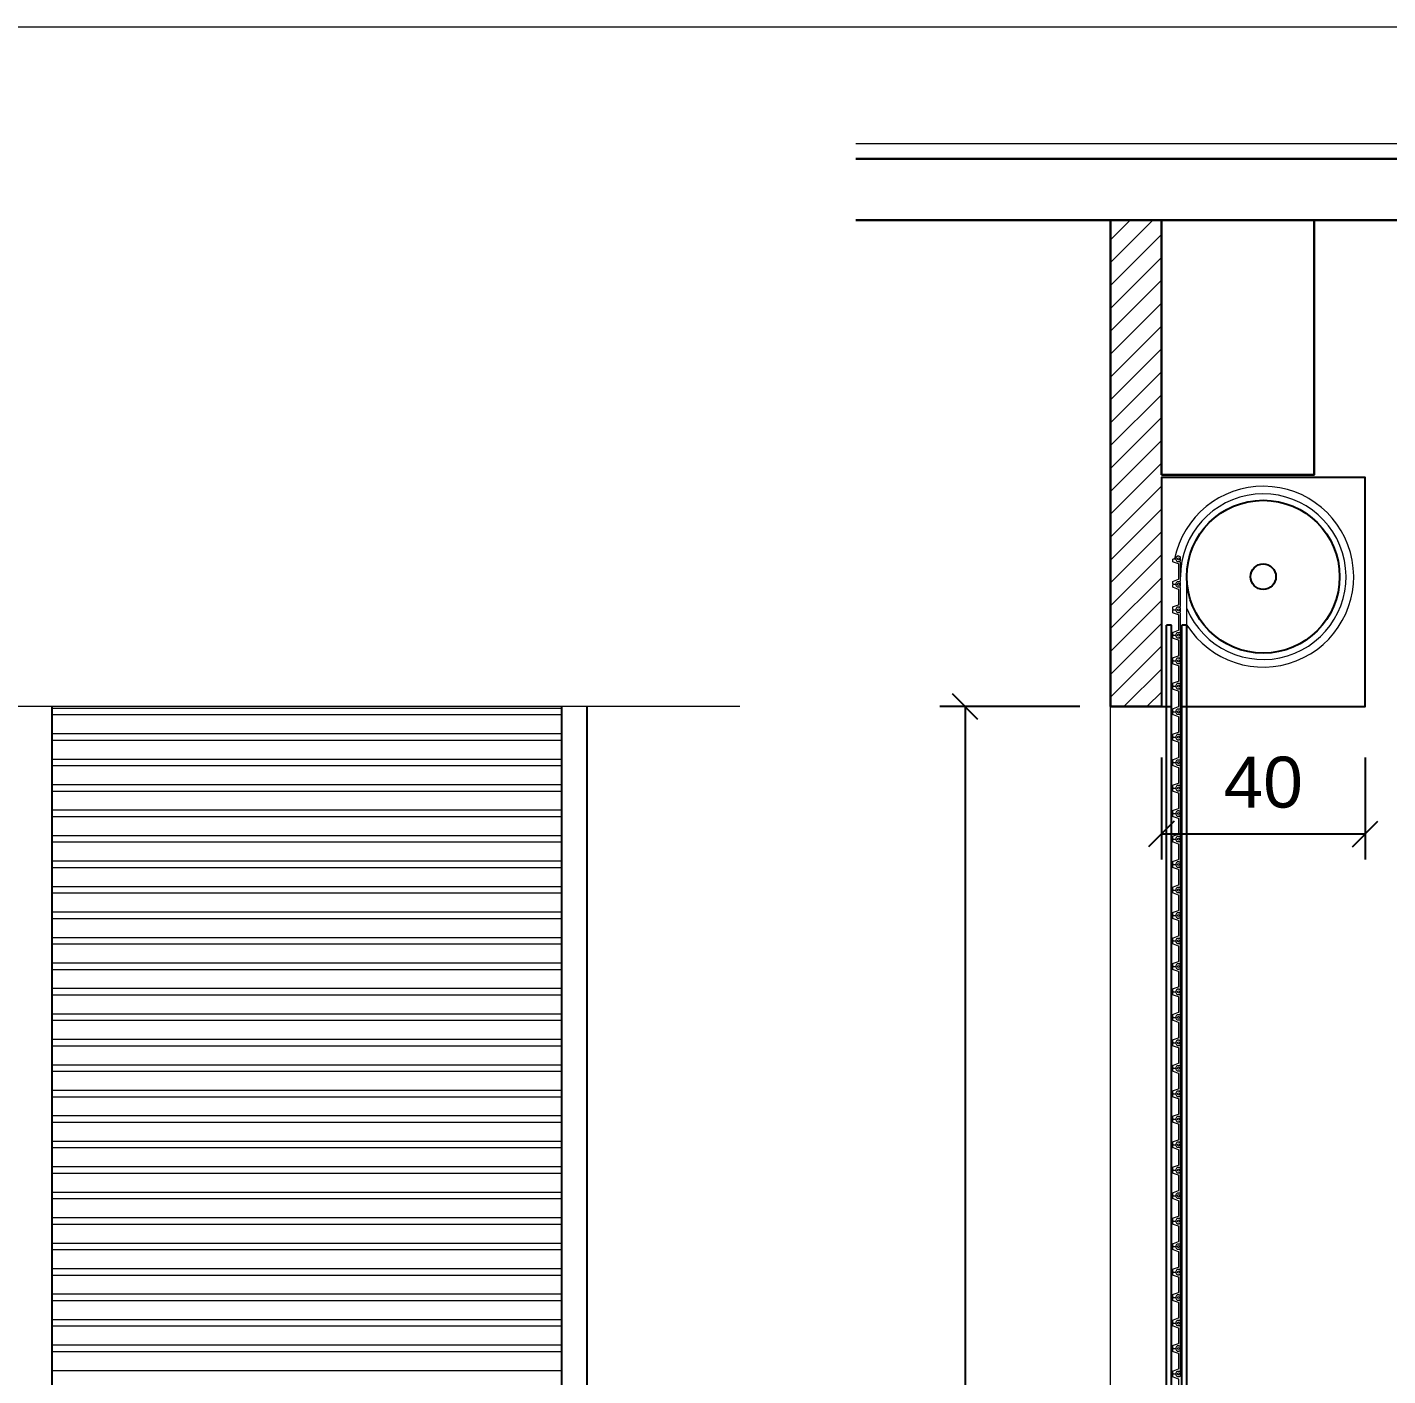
# Model space of a CAD drawing. Header units: millimetres. Extents: x -108 to 351, y -17 to 192.
# Drawn here: x 317.97 to 323.32, y 43.19 to 48.49 of the extents above; entities that cross this region are included whole.
import ezdxf

# ---------------------------------------------------------------- set-up
doc = ezdxf.new("R2010")
doc.units = ezdxf.units.MM
doc.layers.get('defpoints').update_dxf_attribs({"color": 1})
for name, color, linetype, lineweight in [('ars', 11, 'Continuous', 0), ('BLK', 1, 'Continuous', 30), ('KOL', 1, 'Continuous', 30), ('lan', 7, 'Continuous', 15), ('tem', 5, 'Continuous', 20), ('u', 6, 'Continuous', 20)]:
    doc.layers.add(name, color=color, linetype=linetype, lineweight=lineweight)
doc.layers.add('Kusen', color=30, linetype='Continuous')
doc.styles.get("Standard").update_dxf_attribs({"font": 'arial.ttf'})
doc.dimstyles.new('SK-50', dxfattribs={"dimscale": 0, "dimtxt": 0.2, "dimasz": 0.1, "dimexe": 0.1, "dimexo": 0, "dimgap": 0.1, "dimtad": 1, "dimdec": 0, "dimlfac": 50, "dimzin": 0, "dimdsep": 46, "dimtxsty": 'Standard', "dimblk": 'OBLIQUE', "dimcen": 0.09, "dimclrd": 256, "dimclre": 256, "dimclrt": 256, "dimadec": 0, "dimazin": 0, "dimtfac": 1, "dimtdec": 0, "dimtofl": 0, "dimtmove": 0, "dimatfit": 3, "dimldrblk": 'OBLIQUE', "dimfxl": 0, "dimtolj": 1, "dimtzin": 0, "dimarcsym": 0})

# ---------------------------------------------------------------- blocks, each defined once
blk = doc.blocks.new('_Oblique')
at = {"color": 0, "linetype": 'ByBlock', "lineweight": -2}
blk.add_line((-0.5, -0.5), (0.5, 0.5), dxfattribs=at)
blk = doc.blocks.new('*D354')
at = {"layer": 'defpoints', "color": 0, "transparency": 16777216}
for p in [(322.1064, 45.8179), (321.6564, 40.0179), (322.1264, 40.0179)]:
    blk.add_point(p, dxfattribs=at)
at = {"layer": 'u', "lineweight": -2, "transparency": 16777216}
for p, q in [((322.1064, 45.8179), (321.5564, 45.8179)), ((321.6564, 45.8179), (321.6564, 40.0179)), ((322.1264, 40.0179), (321.5564, 40.0179))]:
    blk.add_line(p, q, dxfattribs=at)
at = {"layer": 'u', "lineweight": -2, "transparency": 16777216, "xscale": 0.1, "yscale": 0.1, "zscale": 0.1}
for p, rotation in [((321.6564, 45.8179), 90), ((321.6564, 40.0179), 270)]:
    blk.add_blockref('_Oblique', p, dxfattribs=dict(at, rotation=rotation))
at = {"layer": 'u', "transparency": 16777216, "insert": (321.4543, 42.9179), "char_height": 0.2, "attachment_point": 5, "rotation": 90}
blk.add_mtext('\\A1;290', dxfattribs=at)
blk = doc.blocks.new('*D356')
at = {"layer": 'defpoints', "color": 0, "transparency": 16777216}
for p in [(322.4264, 45.6179), (323.2264, 45.6179), (323.2264, 45.3179)]:
    blk.add_point(p, dxfattribs=at)
at = {"layer": 'u', "lineweight": -2, "transparency": 16777216}
for p, q in [((322.4264, 45.6179), (322.4264, 45.2179)), ((323.2264, 45.6179), (323.2264, 45.2179)), ((322.4264, 45.3179), (323.2264, 45.3179))]:
    blk.add_line(p, q, dxfattribs=at)
at = {"layer": 'u', "lineweight": -2, "transparency": 16777216, "xscale": 0.1, "yscale": 0.1, "zscale": 0.1, "rotation": 180}
blk.add_blockref('_Oblique', (322.4264, 45.3179), dxfattribs=at)
at = {"layer": 'u', "lineweight": -2, "transparency": 16777216, "xscale": 0.1, "yscale": 0.1, "zscale": 0.1}
blk.add_blockref('_Oblique', (323.2264, 45.3179), dxfattribs=at)
at = {"layer": 'u', "transparency": 16777216, "insert": (322.8264, 45.52), "char_height": 0.2, "attachment_point": 5}
blk.add_mtext('\\A1;40', dxfattribs=at)

msp = doc.modelspace()

# ---------------------------------------------------------------- hatches: boundary and pattern name
at = {"layer": 'ars'}
h = msp.add_hatch(dxfattribs=at)
h.set_pattern_fill('ANSI31', color=256, scale=0.02, style=0)
h.set_pattern_definition([(45, (26.9237, 56.15), (-0.04490128, 0.04490128), [])])
h.paths.add_polyline_path([(322.42642, 47.72791), (322.42642, 45.81791), (322.22642, 45.81791), (322.22642, 47.72791)])

# ---------------------------------------------------------------- linework, layer by layer
for p, q in [((322.52642, 46.13811), (322.52642, 46.32791)), ((320.07201, 45.81074), (318.07201, 45.81074)), ((320.07201, 45.78508), (318.07201, 45.78508)), ((320.07201, 45.71074), (318.07201, 45.71074)), ((320.07201, 45.68508), (318.07201, 45.68508)), ((320.07201, 45.61074), (318.07201, 45.61074)), ((320.07201, 45.58508), (318.07201, 45.58508)), ((320.07201, 45.51074), (318.07201, 45.51074)), ((320.07201, 45.48508), (318.07201, 45.48508)), ((320.07201, 45.41074), (318.07201, 45.41074)), ((320.07201, 45.38508), (318.07201, 45.38508)), ((320.07201, 45.31074), (318.07201, 45.31074)), ((320.07201, 45.28508), (318.07201, 45.28508)), ((320.07201, 45.21074), (318.07201, 45.21074)), ((320.07201, 45.18508), (318.07201, 45.18508)), ((320.07201, 45.11074), (318.07201, 45.11074)), ((320.07201, 45.08508), (318.07201, 45.08508)), ((320.07201, 45.01074), (318.07201, 45.01074)), ((320.07201, 44.98508), (318.07201, 44.98508)), ((320.07201, 44.91074), (318.07201, 44.91074)), ((320.07201, 44.88508), (318.07201, 44.88508)), ((320.07201, 44.81074), (318.07201, 44.81074)), ((320.07201, 44.78508), (318.07201, 44.78508)), ((320.07201, 44.71074), (318.07201, 44.71074)), ((320.07201, 44.68508), (318.07201, 44.68508)), ((320.07201, 44.61074), (318.07201, 44.61074)), ((320.07201, 44.58508), (318.07201, 44.58508)), ((320.07201, 44.51074), (318.07201, 44.51074)), ((320.07201, 44.48508), (318.07201, 44.48508)), ((320.07201, 44.41074), (318.07201, 44.41074)), ((320.07201, 44.38508), (318.07201, 44.38508)), ((320.07201, 44.31074), (318.07201, 44.31074)), ((320.07201, 44.28508), (318.07201, 44.28508)), ((320.07201, 44.21074), (318.07201, 44.21074)), ((320.07201, 44.18508), (318.07201, 44.18508)), ((320.07201, 44.11074), (318.07201, 44.11074)), ((320.07201, 44.08508), (318.07201, 44.08508)), ((320.07201, 44.01074), (318.07201, 44.01074)), ((320.07201, 43.98508), (318.07201, 43.98508)), ((320.07201, 43.91074), (318.07201, 43.91074)), ((320.07201, 43.88508), (318.07201, 43.88508)), ((320.07201, 43.81074), (318.07201, 43.81074)), ((320.07201, 43.78508), (318.07201, 43.78508)), ((320.07201, 43.71074), (318.07201, 43.71074)), ((320.07201, 43.68508), (318.07201, 43.68508)), ((320.07201, 43.61074), (318.07201, 43.61074)), ((320.07201, 43.58508), (318.07201, 43.58508)), ((320.07201, 43.51074), (318.07201, 43.51074)), ((320.07201, 43.48508), (318.07201, 43.48508)), ((320.07201, 43.41074), (318.07201, 43.41074)), ((320.07201, 43.38508), (318.07201, 43.38508)), ((320.07201, 43.31074), (318.07201, 43.31074)), ((320.07201, 43.28508), (318.07201, 43.28508)), ((320.07201, 43.21074), (318.07201, 43.21074))]:
    msp.add_line(p, q, dxfattribs=at)
for points in [[(322.47442, 46.29791, -0.4142136), (322.47142, 46.30091), (322.47142, 46.30791, -0.3185198), (322.47343, 46.31074), (322.49341, 46.31776, 0.3185198), (322.49542, 46.32059), (322.49542, 46.37524, 0.3185198), (322.49341, 46.37807), (322.47343, 46.38508, -0.3185198), (322.47142, 46.38791), (322.47142, 46.39491, -0.4142136), (322.47442, 46.39791), (322.48342, 46.39791)], [(322.49542, 46.30811, 0.4142136), (322.50142, 46.31411), (322.50142, 46.38172, 0.4142136), (322.49542, 46.38772)], [(322.47442, 46.19791, -0.4142136), (322.47142, 46.20091), (322.47142, 46.20791, -0.3185198), (322.47343, 46.21074), (322.49341, 46.21776, 0.3185198), (322.49542, 46.22059), (322.49542, 46.27524, 0.3185198), (322.49341, 46.27807), (322.47343, 46.28508, -0.3185198), (322.47142, 46.28791), (322.47142, 46.29491, -0.4142136), (322.47442, 46.29791), (322.48342, 46.29791)], [(322.49542, 46.20811, 0.4142136), (322.50142, 46.21411), (322.50142, 46.28172, 0.4142136), (322.49542, 46.28772)], [(322.47442, 46.09791, -0.4142136), (322.47142, 46.10091), (322.47142, 46.10791, -0.3185198), (322.47343, 46.11074), (322.49341, 46.11776, 0.3185198), (322.49542, 46.12059), (322.49542, 46.17524, 0.3185198), (322.49341, 46.17807), (322.47343, 46.18508, -0.3185198), (322.47142, 46.18791), (322.47142, 46.19491, -0.4142136), (322.47442, 46.19791), (322.48342, 46.19791)], [(322.49542, 46.10811, 0.4142136), (322.50142, 46.11411), (322.50142, 46.18172, 0.4142136), (322.49542, 46.18772)], [(322.47442, 45.99791, -0.4142136), (322.47142, 46.00091), (322.47142, 46.00791, -0.3185198), (322.47343, 46.01074), (322.49341, 46.01776, 0.3185198), (322.49542, 46.02059), (322.49542, 46.07524, 0.3185198), (322.49341, 46.07807), (322.47343, 46.08508, -0.3185198), (322.47142, 46.08791), (322.47142, 46.09491, -0.4142136), (322.47442, 46.09791), (322.48342, 46.09791)], [(322.49542, 46.00811, 0.4142136), (322.50142, 46.01411), (322.50142, 46.08172, 0.4142136), (322.49542, 46.08772)], [(322.47442, 45.89791, -0.4142136), (322.47142, 45.90091), (322.47142, 45.90791, -0.3185198), (322.47343, 45.91074), (322.49341, 45.91776, 0.3185198), (322.49542, 45.92059), (322.49542, 45.97524, 0.3185198), (322.49341, 45.97807), (322.47343, 45.98508, -0.3185198), (322.47142, 45.98791), (322.47142, 45.99491, -0.4142136), (322.47442, 45.99791), (322.48342, 45.99791)], [(322.49542, 45.90811, 0.4142136), (322.50142, 45.91411), (322.50142, 45.98172, 0.4142136), (322.49542, 45.98772)], [(322.47442, 45.79791, -0.4142136), (322.47142, 45.80091), (322.47142, 45.80791, -0.3185198), (322.47343, 45.81074), (322.49341, 45.81776, 0.3185198), (322.49542, 45.82059), (322.49542, 45.87524, 0.3185198), (322.49341, 45.87807), (322.47343, 45.88508, -0.3185198), (322.47142, 45.88791), (322.47142, 45.89491, -0.4142136), (322.47442, 45.89791), (322.48342, 45.89791)], [(322.49542, 45.80811, 0.4142136), (322.50142, 45.81411), (322.50142, 45.88172, 0.4142136), (322.49542, 45.88772)], [(322.47442, 45.69791, -0.4142136), (322.47142, 45.70091), (322.47142, 45.70791, -0.3185198), (322.47343, 45.71074), (322.49341, 45.71776, 0.3185198), (322.49542, 45.72059), (322.49542, 45.77524, 0.3185198), (322.49341, 45.77807), (322.47343, 45.78508, -0.3185198), (322.47142, 45.78791), (322.47142, 45.79491, -0.4142136), (322.47442, 45.79791), (322.48342, 45.79791)], [(322.49542, 45.70811, 0.4142136), (322.50142, 45.71411), (322.50142, 45.78172, 0.4142136), (322.49542, 45.78772)], [(322.47442, 45.59791, -0.4142136), (322.47142, 45.60091), (322.47142, 45.60791, -0.3185198), (322.47343, 45.61074), (322.49341, 45.61776, 0.3185198), (322.49542, 45.62059), (322.49542, 45.67524, 0.3185198), (322.49341, 45.67807), (322.47343, 45.68508, -0.3185198), (322.47142, 45.68791), (322.47142, 45.69491, -0.4142136), (322.47442, 45.69791), (322.48342, 45.69791)], [(322.49542, 45.60811, 0.4142136), (322.50142, 45.61411), (322.50142, 45.68172, 0.4142136), (322.49542, 45.68772)], [(322.47442, 45.49791, -0.4142136), (322.47142, 45.50091), (322.47142, 45.50791, -0.3185198), (322.47343, 45.51074), (322.49341, 45.51776, 0.3185198), (322.49542, 45.52059), (322.49542, 45.57524, 0.3185198), (322.49341, 45.57807), (322.47343, 45.58508, -0.3185198), (322.47142, 45.58791), (322.47142, 45.59491, -0.4142136), (322.47442, 45.59791), (322.48342, 45.59791)], [(322.49542, 45.50811, 0.4142136), (322.50142, 45.51411), (322.50142, 45.58172, 0.4142136), (322.49542, 45.58772)], [(322.47442, 45.39791, -0.4142136), (322.47142, 45.40091), (322.47142, 45.40791, -0.3185198), (322.47343, 45.41074), (322.49341, 45.41776, 0.3185198), (322.49542, 45.42059), (322.49542, 45.47524, 0.3185198), (322.49341, 45.47807), (322.47343, 45.48508, -0.3185198), (322.47142, 45.48791), (322.47142, 45.49491, -0.4142136), (322.47442, 45.49791), (322.48342, 45.49791)], [(322.49542, 45.40811, 0.4142136), (322.50142, 45.41411), (322.50142, 45.48172, 0.4142136), (322.49542, 45.48772)], [(322.47442, 45.29791, -0.4142136), (322.47142, 45.30091), (322.47142, 45.30791, -0.3185198), (322.47343, 45.31074), (322.49341, 45.31776, 0.3185198), (322.49542, 45.32059), (322.49542, 45.37524, 0.3185198), (322.49341, 45.37807), (322.47343, 45.38508, -0.3185198), (322.47142, 45.38791), (322.47142, 45.39491, -0.4142136), (322.47442, 45.39791), (322.48342, 45.39791)], [(322.49542, 45.30811, 0.4142136), (322.50142, 45.31411), (322.50142, 45.38172, 0.4142136), (322.49542, 45.38772)], [(322.47442, 45.19791, -0.4142136), (322.47142, 45.20091), (322.47142, 45.20791, -0.3185198), (322.47343, 45.21074), (322.49341, 45.21776, 0.3185198), (322.49542, 45.22059), (322.49542, 45.27524, 0.3185198), (322.49341, 45.27807), (322.47343, 45.28508, -0.3185198), (322.47142, 45.28791), (322.47142, 45.29491, -0.4142136), (322.47442, 45.29791), (322.48342, 45.29791)], [(322.49542, 45.20811, 0.4142136), (322.50142, 45.21411), (322.50142, 45.28172, 0.4142136), (322.49542, 45.28772)], [(322.47442, 45.09791, -0.4142136), (322.47142, 45.10091), (322.47142, 45.10791, -0.3185198), (322.47343, 45.11074), (322.49341, 45.11776, 0.3185198), (322.49542, 45.12059), (322.49542, 45.17524, 0.3185198), (322.49341, 45.17807), (322.47343, 45.18508, -0.3185198), (322.47142, 45.18791), (322.47142, 45.19491, -0.4142136), (322.47442, 45.19791), (322.48342, 45.19791)], [(322.49542, 45.10811, 0.4142136), (322.50142, 45.11411), (322.50142, 45.18172, 0.4142136), (322.49542, 45.18772)], [(322.47442, 44.99791, -0.4142136), (322.47142, 45.00091), (322.47142, 45.00791, -0.3185198), (322.47343, 45.01074), (322.49341, 45.01776, 0.3185198), (322.49542, 45.02059), (322.49542, 45.07524, 0.3185198), (322.49341, 45.07807), (322.47343, 45.08508, -0.3185198), (322.47142, 45.08791), (322.47142, 45.09491, -0.4142136), (322.47442, 45.09791), (322.48342, 45.09791)], [(322.49542, 45.00811, 0.4142136), (322.50142, 45.01411), (322.50142, 45.08172, 0.4142136), (322.49542, 45.08772)], [(322.47442, 44.89791, -0.4142136), (322.47142, 44.90091), (322.47142, 44.90791, -0.3185198), (322.47343, 44.91074), (322.49341, 44.91776, 0.3185198), (322.49542, 44.92059), (322.49542, 44.97524, 0.3185198), (322.49341, 44.97807), (322.47343, 44.98508, -0.3185198), (322.47142, 44.98791), (322.47142, 44.99491, -0.4142136), (322.47442, 44.99791), (322.48342, 44.99791)], [(322.49542, 44.90811, 0.4142136), (322.50142, 44.91411), (322.50142, 44.98172, 0.4142136), (322.49542, 44.98772)], [(322.47442, 44.79791, -0.4142136), (322.47142, 44.80091), (322.47142, 44.80791, -0.3185198), (322.47343, 44.81074), (322.49341, 44.81776, 0.3185198), (322.49542, 44.82059), (322.49542, 44.87524, 0.3185198), (322.49341, 44.87807), (322.47343, 44.88508, -0.3185198), (322.47142, 44.88791), (322.47142, 44.89491, -0.4142136), (322.47442, 44.89791), (322.48342, 44.89791)], [(322.49542, 44.80811, 0.4142136), (322.50142, 44.81411), (322.50142, 44.88172, 0.4142136), (322.49542, 44.88772)], [(322.47442, 44.69791, -0.4142136), (322.47142, 44.70091), (322.47142, 44.70791, -0.3185198), (322.47343, 44.71074), (322.49341, 44.71776, 0.3185198), (322.49542, 44.72059), (322.49542, 44.77524, 0.3185198), (322.49341, 44.77807), (322.47343, 44.78508, -0.3185198), (322.47142, 44.78791), (322.47142, 44.79491, -0.4142136), (322.47442, 44.79791), (322.48342, 44.79791)], [(322.49542, 44.70811, 0.4142136), (322.50142, 44.71411), (322.50142, 44.78172, 0.4142136), (322.49542, 44.78772)], [(322.47442, 44.59791, -0.4142136), (322.47142, 44.60091), (322.47142, 44.60791, -0.3185198), (322.47343, 44.61074), (322.49341, 44.61776, 0.3185198), (322.49542, 44.62059), (322.49542, 44.67524, 0.3185198), (322.49341, 44.67807), (322.47343, 44.68508, -0.3185198), (322.47142, 44.68791), (322.47142, 44.69491, -0.4142136), (322.47442, 44.69791), (322.48342, 44.69791)], [(322.49542, 44.60811, 0.4142136), (322.50142, 44.61411), (322.50142, 44.68172, 0.4142136), (322.49542, 44.68772)], [(322.47442, 44.49791, -0.4142136), (322.47142, 44.50091), (322.47142, 44.50791, -0.3185198), (322.47343, 44.51074), (322.49341, 44.51776, 0.3185198), (322.49542, 44.52059), (322.49542, 44.57524, 0.3185198), (322.49341, 44.57807), (322.47343, 44.58508, -0.3185198), (322.47142, 44.58791), (322.47142, 44.59491, -0.4142136), (322.47442, 44.59791), (322.48342, 44.59791)], [(322.49542, 44.50811, 0.4142136), (322.50142, 44.51411), (322.50142, 44.58172, 0.4142136), (322.49542, 44.58772)], [(322.47442, 44.39791, -0.4142136), (322.47142, 44.40091), (322.47142, 44.40791, -0.3185198), (322.47343, 44.41074), (322.49341, 44.41776, 0.3185198), (322.49542, 44.42059), (322.49542, 44.47524, 0.3185198), (322.49341, 44.47807), (322.47343, 44.48508, -0.3185198), (322.47142, 44.48791), (322.47142, 44.49491, -0.4142136), (322.47442, 44.49791), (322.48342, 44.49791)], [(322.49542, 44.40811, 0.4142136), (322.50142, 44.41411), (322.50142, 44.48172, 0.4142136), (322.49542, 44.48772)], [(322.47442, 44.29791, -0.4142136), (322.47142, 44.30091), (322.47142, 44.30791, -0.3185198), (322.47343, 44.31074), (322.49341, 44.31776, 0.3185198), (322.49542, 44.32059), (322.49542, 44.37524, 0.3185198), (322.49341, 44.37807), (322.47343, 44.38508, -0.3185198), (322.47142, 44.38791), (322.47142, 44.39491, -0.4142136), (322.47442, 44.39791), (322.48342, 44.39791)], [(322.49542, 44.30811, 0.4142136), (322.50142, 44.31411), (322.50142, 44.38172, 0.4142136), (322.49542, 44.38772)], [(322.47442, 44.19791, -0.4142136), (322.47142, 44.20091), (322.47142, 44.20791, -0.3185198), (322.47343, 44.21074), (322.49341, 44.21776, 0.3185198), (322.49542, 44.22059), (322.49542, 44.27524, 0.3185198), (322.49341, 44.27807), (322.47343, 44.28508, -0.3185198), (322.47142, 44.28791), (322.47142, 44.29491, -0.4142136), (322.47442, 44.29791), (322.48342, 44.29791)], [(322.49542, 44.20811, 0.4142136), (322.50142, 44.21411), (322.50142, 44.28172, 0.4142136), (322.49542, 44.28772)], [(322.47442, 44.09791, -0.4142136), (322.47142, 44.10091), (322.47142, 44.10791, -0.3185198), (322.47343, 44.11074), (322.49341, 44.11776, 0.3185198), (322.49542, 44.12059), (322.49542, 44.17524, 0.3185198), (322.49341, 44.17807), (322.47343, 44.18508, -0.3185198), (322.47142, 44.18791), (322.47142, 44.19491, -0.4142136), (322.47442, 44.19791), (322.48342, 44.19791)], [(322.49542, 44.10811, 0.4142136), (322.50142, 44.11411), (322.50142, 44.18172, 0.4142136), (322.49542, 44.18772)], [(322.47442, 43.99791, -0.4142136), (322.47142, 44.00091), (322.47142, 44.00791, -0.3185198), (322.47343, 44.01074), (322.49341, 44.01776, 0.3185198), (322.49542, 44.02059), (322.49542, 44.07524, 0.3185198), (322.49341, 44.07807), (322.47343, 44.08508, -0.3185198), (322.47142, 44.08791), (322.47142, 44.09491, -0.4142136), (322.47442, 44.09791), (322.48342, 44.09791)], [(322.49542, 44.00811, 0.4142136), (322.50142, 44.01411), (322.50142, 44.08172, 0.4142136), (322.49542, 44.08772)], [(322.47442, 43.89791, -0.4142136), (322.47142, 43.90091), (322.47142, 43.90791, -0.3185198), (322.47343, 43.91074), (322.49341, 43.91776, 0.3185198), (322.49542, 43.92059), (322.49542, 43.97524, 0.3185198), (322.49341, 43.97807), (322.47343, 43.98508, -0.3185198), (322.47142, 43.98791), (322.47142, 43.99491, -0.4142136), (322.47442, 43.99791), (322.48342, 43.99791)], [(322.49542, 43.90811, 0.4142136), (322.50142, 43.91411), (322.50142, 43.98172, 0.4142136), (322.49542, 43.98772)], [(322.47442, 43.79791, -0.4142136), (322.47142, 43.80091), (322.47142, 43.80791, -0.3185198), (322.47343, 43.81074), (322.49341, 43.81776, 0.3185198), (322.49542, 43.82059), (322.49542, 43.87524, 0.3185198), (322.49341, 43.87807), (322.47343, 43.88508, -0.3185198), (322.47142, 43.88791), (322.47142, 43.89491, -0.4142136), (322.47442, 43.89791), (322.48342, 43.89791)], [(322.49542, 43.80811, 0.4142136), (322.50142, 43.81411), (322.50142, 43.88172, 0.4142136), (322.49542, 43.88772)], [(322.47442, 43.69791, -0.4142136), (322.47142, 43.70091), (322.47142, 43.70791, -0.3185198), (322.47343, 43.71074), (322.49341, 43.71776, 0.3185198), (322.49542, 43.72059), (322.49542, 43.77524, 0.3185198), (322.49341, 43.77807), (322.47343, 43.78508, -0.3185198), (322.47142, 43.78791), (322.47142, 43.79491, -0.4142136), (322.47442, 43.79791), (322.48342, 43.79791)], [(322.49542, 43.70811, 0.4142136), (322.50142, 43.71411), (322.50142, 43.78172, 0.4142136), (322.49542, 43.78772)], [(322.47442, 43.59791, -0.4142136), (322.47142, 43.60091), (322.47142, 43.60791, -0.3185198), (322.47343, 43.61074), (322.49341, 43.61776, 0.3185198), (322.49542, 43.62059), (322.49542, 43.67524, 0.3185198), (322.49341, 43.67807), (322.47343, 43.68508, -0.3185198), (322.47142, 43.68791), (322.47142, 43.69491, -0.4142136), (322.47442, 43.69791), (322.48342, 43.69791)], [(322.49542, 43.60811, 0.4142136), (322.50142, 43.61411), (322.50142, 43.68172, 0.4142136), (322.49542, 43.68772)], [(322.47442, 43.49791, -0.4142136), (322.47142, 43.50091), (322.47142, 43.50791, -0.3185198), (322.47343, 43.51074), (322.49341, 43.51776, 0.3185198), (322.49542, 43.52059), (322.49542, 43.57524, 0.3185198), (322.49341, 43.57807), (322.47343, 43.58508, -0.3185198), (322.47142, 43.58791), (322.47142, 43.59491, -0.4142136), (322.47442, 43.59791), (322.48342, 43.59791)], [(322.49542, 43.50811, 0.4142136), (322.50142, 43.51411), (322.50142, 43.58172, 0.4142136), (322.49542, 43.58772)], [(322.47442, 43.39791, -0.4142136), (322.47142, 43.40091), (322.47142, 43.40791, -0.3185198), (322.47343, 43.41074), (322.49341, 43.41776, 0.3185198), (322.49542, 43.42059), (322.49542, 43.47524, 0.3185198), (322.49341, 43.47807), (322.47343, 43.48508, -0.3185198), (322.47142, 43.48791), (322.47142, 43.49491, -0.4142136), (322.47442, 43.49791), (322.48342, 43.49791)], [(322.49542, 43.40811, 0.4142136), (322.50142, 43.41411), (322.50142, 43.48172, 0.4142136), (322.49542, 43.48772)], [(322.47442, 43.29791, -0.4142136), (322.47142, 43.30091), (322.47142, 43.30791, -0.3185198), (322.47343, 43.31074), (322.49341, 43.31776, 0.3185198), (322.49542, 43.32059), (322.49542, 43.37524, 0.3185198), (322.49341, 43.37807), (322.47343, 43.38508, -0.3185198), (322.47142, 43.38791), (322.47142, 43.39491, -0.4142136), (322.47442, 43.39791), (322.48342, 43.39791)], [(322.49542, 43.30811, 0.4142136), (322.50142, 43.31411), (322.50142, 43.38172, 0.4142136), (322.49542, 43.38772)], [(322.47442, 43.19791, -0.4142136), (322.47142, 43.20091), (322.47142, 43.20791, -0.3185198), (322.47343, 43.21074), (322.49341, 43.21776, 0.3185198), (322.49542, 43.22059), (322.49542, 43.27524, 0.3185198), (322.49341, 43.27807), (322.47343, 43.28508, -0.3185198), (322.47142, 43.28791), (322.47142, 43.29491, -0.4142136), (322.47442, 43.29791), (322.48342, 43.29791)], [(322.49542, 43.20811, 0.4142136), (322.50142, 43.21411), (322.50142, 43.28172, 0.4142136), (322.49542, 43.28772)], [(322.47442, 43.09791, -0.4142136), (322.47142, 43.10091), (322.47142, 43.10791, -0.3185198), (322.47343, 43.11074), (322.49341, 43.11776, 0.3185198), (322.49542, 43.12059), (322.49542, 43.17524, 0.3185198), (322.49341, 43.17807), (322.47343, 43.18508, -0.3185198), (322.47142, 43.18791), (322.47142, 43.19491, -0.4142136), (322.47442, 43.19791), (322.48342, 43.19791)]]:
    msp.add_lwpolyline(points, format="xyb", dxfattribs=at)
for points in [[(322.49542, 46.38772, 0.4142136), (322.50142, 46.39372), (322.50142, 46.40211, 0.4142136), (322.49542, 46.40811), (322.48986, 46.40811, 0.1577898), (322.48839, 46.40764, 0.5109878), (322.48839, 46.38819, 0.1577898), (322.48986, 46.38772)], [(322.49542, 46.28772, 0.4142136), (322.50142, 46.29372), (322.50142, 46.30211, 0.4142136), (322.49542, 46.30811), (322.48986, 46.30811, 0.1577898), (322.48839, 46.30764, 0.5109878), (322.48839, 46.28819, 0.1577898), (322.48986, 46.28772)], [(322.49542, 46.18772, 0.4142136), (322.50142, 46.19372), (322.50142, 46.20211, 0.4142136), (322.49542, 46.20811), (322.48986, 46.20811, 0.1577898), (322.48839, 46.20764, 0.5109878), (322.48839, 46.18819, 0.1577898), (322.48986, 46.18772)], [(322.49542, 46.08772, 0.4142136), (322.50142, 46.09372), (322.50142, 46.10211, 0.4142136), (322.49542, 46.10811), (322.48986, 46.10811, 0.1577898), (322.48839, 46.10764, 0.5109878), (322.48839, 46.08819, 0.1577898), (322.48986, 46.08772)], [(322.49542, 45.98772, 0.4142136), (322.50142, 45.99372), (322.50142, 46.00211, 0.4142136), (322.49542, 46.00811), (322.48986, 46.00811, 0.1577898), (322.48839, 46.00764, 0.5109878), (322.48839, 45.98819, 0.1577898), (322.48986, 45.98772)], [(322.49542, 45.88772, 0.4142136), (322.50142, 45.89372), (322.50142, 45.90211, 0.4142136), (322.49542, 45.90811), (322.48986, 45.90811, 0.1577898), (322.48839, 45.90764, 0.5109878), (322.48839, 45.88819, 0.1577898), (322.48986, 45.88772)], [(322.49542, 45.78772, 0.4142136), (322.50142, 45.79372), (322.50142, 45.80211, 0.4142136), (322.49542, 45.80811), (322.48986, 45.80811, 0.1577898), (322.48839, 45.80764, 0.5109878), (322.48839, 45.78819, 0.1577898), (322.48986, 45.78772)], [(322.49542, 45.68772, 0.4142136), (322.50142, 45.69372), (322.50142, 45.70211, 0.4142136), (322.49542, 45.70811), (322.48986, 45.70811, 0.1577898), (322.48839, 45.70764, 0.5109878), (322.48839, 45.68819, 0.1577898), (322.48986, 45.68772)], [(322.49542, 45.58772, 0.4142136), (322.50142, 45.59372), (322.50142, 45.60211, 0.4142136), (322.49542, 45.60811), (322.48986, 45.60811, 0.1577898), (322.48839, 45.60764, 0.5109878), (322.48839, 45.58819, 0.1577898), (322.48986, 45.58772)], [(322.49542, 45.48772, 0.4142136), (322.50142, 45.49372), (322.50142, 45.50211, 0.4142136), (322.49542, 45.50811), (322.48986, 45.50811, 0.1577898), (322.48839, 45.50764, 0.5109878), (322.48839, 45.48819, 0.1577898), (322.48986, 45.48772)], [(322.49542, 45.38772, 0.4142136), (322.50142, 45.39372), (322.50142, 45.40211, 0.4142136), (322.49542, 45.40811), (322.48986, 45.40811, 0.1577898), (322.48839, 45.40764, 0.5109878), (322.48839, 45.38819, 0.1577898), (322.48986, 45.38772)], [(322.49542, 45.28772, 0.4142136), (322.50142, 45.29372), (322.50142, 45.30211, 0.4142136), (322.49542, 45.30811), (322.48986, 45.30811, 0.1577898), (322.48839, 45.30764, 0.5109878), (322.48839, 45.28819, 0.1577898), (322.48986, 45.28772)], [(322.49542, 45.18772, 0.4142136), (322.50142, 45.19372), (322.50142, 45.20211, 0.4142136), (322.49542, 45.20811), (322.48986, 45.20811, 0.1577898), (322.48839, 45.20764, 0.5109878), (322.48839, 45.18819, 0.1577898), (322.48986, 45.18772)], [(322.49542, 45.08772, 0.4142136), (322.50142, 45.09372), (322.50142, 45.10211, 0.4142136), (322.49542, 45.10811), (322.48986, 45.10811, 0.1577898), (322.48839, 45.10764, 0.5109878), (322.48839, 45.08819, 0.1577898), (322.48986, 45.08772)], [(322.49542, 44.98772, 0.4142136), (322.50142, 44.99372), (322.50142, 45.00211, 0.4142136), (322.49542, 45.00811), (322.48986, 45.00811, 0.1577898), (322.48839, 45.00764, 0.5109878), (322.48839, 44.98819, 0.1577898), (322.48986, 44.98772)], [(322.49542, 44.88772, 0.4142136), (322.50142, 44.89372), (322.50142, 44.90211, 0.4142136), (322.49542, 44.90811), (322.48986, 44.90811, 0.1577898), (322.48839, 44.90764, 0.5109878), (322.48839, 44.88819, 0.1577898), (322.48986, 44.88772)], [(322.49542, 44.78772, 0.4142136), (322.50142, 44.79372), (322.50142, 44.80211, 0.4142136), (322.49542, 44.80811), (322.48986, 44.80811, 0.1577898), (322.48839, 44.80764, 0.5109878), (322.48839, 44.78819, 0.1577898), (322.48986, 44.78772)], [(322.49542, 44.68772, 0.4142136), (322.50142, 44.69372), (322.50142, 44.70211, 0.4142136), (322.49542, 44.70811), (322.48986, 44.70811, 0.1577898), (322.48839, 44.70764, 0.5109878), (322.48839, 44.68819, 0.1577898), (322.48986, 44.68772)], [(322.49542, 44.58772, 0.4142136), (322.50142, 44.59372), (322.50142, 44.60211, 0.4142136), (322.49542, 44.60811), (322.48986, 44.60811, 0.1577898), (322.48839, 44.60764, 0.5109878), (322.48839, 44.58819, 0.1577898), (322.48986, 44.58772)], [(322.49542, 44.48772, 0.4142136), (322.50142, 44.49372), (322.50142, 44.50211, 0.4142136), (322.49542, 44.50811), (322.48986, 44.50811, 0.1577898), (322.48839, 44.50764, 0.5109878), (322.48839, 44.48819, 0.1577898), (322.48986, 44.48772)], [(322.49542, 44.38772, 0.4142136), (322.50142, 44.39372), (322.50142, 44.40211, 0.4142136), (322.49542, 44.40811), (322.48986, 44.40811, 0.1577898), (322.48839, 44.40764, 0.5109878), (322.48839, 44.38819, 0.1577898), (322.48986, 44.38772)], [(322.49542, 44.28772, 0.4142136), (322.50142, 44.29372), (322.50142, 44.30211, 0.4142136), (322.49542, 44.30811), (322.48986, 44.30811, 0.1577898), (322.48839, 44.30764, 0.5109878), (322.48839, 44.28819, 0.1577898), (322.48986, 44.28772)], [(322.49542, 44.18772, 0.4142136), (322.50142, 44.19372), (322.50142, 44.20211, 0.4142136), (322.49542, 44.20811), (322.48986, 44.20811, 0.1577898), (322.48839, 44.20764, 0.5109878), (322.48839, 44.18819, 0.1577898), (322.48986, 44.18772)], [(322.49542, 44.08772, 0.4142136), (322.50142, 44.09372), (322.50142, 44.10211, 0.4142136), (322.49542, 44.10811), (322.48986, 44.10811, 0.1577898), (322.48839, 44.10764, 0.5109878), (322.48839, 44.08819, 0.1577898), (322.48986, 44.08772)], [(322.49542, 43.98772, 0.4142136), (322.50142, 43.99372), (322.50142, 44.00211, 0.4142136), (322.49542, 44.00811), (322.48986, 44.00811, 0.1577898), (322.48839, 44.00764, 0.5109878), (322.48839, 43.98819, 0.1577898), (322.48986, 43.98772)], [(322.49542, 43.88772, 0.4142136), (322.50142, 43.89372), (322.50142, 43.90211, 0.4142136), (322.49542, 43.90811), (322.48986, 43.90811, 0.1577898), (322.48839, 43.90764, 0.5109878), (322.48839, 43.88819, 0.1577898), (322.48986, 43.88772)], [(322.49542, 43.78772, 0.4142136), (322.50142, 43.79372), (322.50142, 43.80211, 0.4142136), (322.49542, 43.80811), (322.48986, 43.80811, 0.1577898), (322.48839, 43.80764, 0.5109878), (322.48839, 43.78819, 0.1577898), (322.48986, 43.78772)], [(322.49542, 43.68772, 0.4142136), (322.50142, 43.69372), (322.50142, 43.70211, 0.4142136), (322.49542, 43.70811), (322.48986, 43.70811, 0.1577898), (322.48839, 43.70764, 0.5109878), (322.48839, 43.68819, 0.1577898), (322.48986, 43.68772)], [(322.49542, 43.58772, 0.4142136), (322.50142, 43.59372), (322.50142, 43.60211, 0.4142136), (322.49542, 43.60811), (322.48986, 43.60811, 0.1577898), (322.48839, 43.60764, 0.5109878), (322.48839, 43.58819, 0.1577898), (322.48986, 43.58772)], [(322.49542, 43.48772, 0.4142136), (322.50142, 43.49372), (322.50142, 43.50211, 0.4142136), (322.49542, 43.50811), (322.48986, 43.50811, 0.1577898), (322.48839, 43.50764, 0.5109878), (322.48839, 43.48819, 0.1577898), (322.48986, 43.48772)], [(322.49542, 43.38772, 0.4142136), (322.50142, 43.39372), (322.50142, 43.40211, 0.4142136), (322.49542, 43.40811), (322.48986, 43.40811, 0.1577898), (322.48839, 43.40764, 0.5109878), (322.48839, 43.38819, 0.1577898), (322.48986, 43.38772)], [(322.49542, 43.28772, 0.4142136), (322.50142, 43.29372), (322.50142, 43.30211, 0.4142136), (322.49542, 43.30811), (322.48986, 43.30811, 0.1577898), (322.48839, 43.30764, 0.5109878), (322.48839, 43.28819, 0.1577898), (322.48986, 43.28772)], [(322.49542, 43.18772, 0.4142136), (322.50142, 43.19372), (322.50142, 43.20211, 0.4142136), (322.49542, 43.20811), (322.48986, 43.20811, 0.1577898), (322.48839, 43.20764, 0.5109878), (322.48839, 43.18819, 0.1577898), (322.48986, 43.18772)]]:
    msp.add_lwpolyline(points, format="xyb", close=True, dxfattribs=at)
for centre in [(322.49332, 46.39791), (322.49332, 46.29791), (322.49332, 46.19791), (322.49332, 46.09791), (322.49332, 45.99791), (322.49332, 45.89791), (322.49332, 45.79791), (322.49332, 45.69791), (322.49332, 45.59791), (322.49332, 45.49791), (322.49332, 45.39791), (322.49332, 45.29791), (322.49332, 45.19791), (322.49332, 45.09791), (322.49332, 44.99791), (322.49332, 44.89791), (322.49332, 44.79791), (322.49332, 44.69791), (322.49332, 44.59791), (322.49332, 44.49791), (322.49332, 44.39791), (322.49332, 44.29791), (322.49332, 44.19791), (322.49332, 44.09791), (322.49332, 43.99791), (322.49332, 43.89791), (322.49332, 43.79791), (322.49332, 43.69791), (322.49332, 43.59791), (322.49332, 43.49791), (322.49332, 43.39791), (322.49332, 43.29791), (322.49332, 43.19791)]:
    msp.add_circle(centre, 0.004, dxfattribs=at)
for radius, start, end in [(0.355, 212.32052, 168.62772), (0.325, 202.61986, 180)]:
    msp.add_arc((322.82642, 46.32791), radius, start, end, dxfattribs=at)
at = {"layer": 'BLK', "ltscale": 2}
for p, q in [((321.22642, 47.96791), (323.62642, 47.96791)), ((321.22642, 47.72791), (323.62642, 47.72791))]:
    msp.add_line(p, q, dxfattribs=at)
msp.add_lwpolyline([(322.42642, 46.72791), (323.02642, 46.72791), (323.02642, 47.72791), (322.42642, 47.72791)], close=True, dxfattribs=at)
at = {"layer": 'KOL'}
for p, q in [((322.22642, 45.81791), (322.22642, 47.72791)), ((322.42642, 45.81791), (322.22642, 45.81791))]:
    msp.add_line(p, q, dxfattribs=at)
at = {"layer": 'Kusen'}
for p, q in [((322.46642, 46.13811), (322.44642, 46.13811)), ((322.44642, 40.01791), (322.44642, 46.13811)), ((322.46642, 40.02791), (322.46642, 46.13811)), ((322.52642, 46.13811), (322.50642, 46.13811)), ((322.50642, 40.09491), (322.50642, 46.13811)), ((322.52642, 40.02291), (322.52642, 46.13811)), ((318.07201, 40.01791), (318.07201, 45.81791)), ((320.07201, 40.01791), (320.07201, 45.81791)), ((320.17201, 40.01791), (320.17201, 45.81791))]:
    msp.add_line(p, q, dxfattribs=at)
msp.add_lwpolyline([(322.50642, 45.81791), (323.22642, 45.81791), (323.22642, 46.71791), (322.42642, 46.71791), (322.42642, 45.81791), (322.46642, 45.81791)], dxfattribs=at)
for radius in [0.3, 0.05]:
    msp.add_circle((322.82642, 46.32791), radius, dxfattribs=at)
at = {"layer": 'lan'}
for p, q in [((324.85435, 48.48506), (310.35435, 48.48506)), ((321.22642, 48.02791), (323.62642, 48.02791)), ((322.22642, 40.01791), (322.22642, 45.81791))]:
    msp.add_line(p, q, dxfattribs=at)
at = {"layer": 'tem'}
msp.add_line((320.77201, 45.81791), (311.26175, 45.81791), dxfattribs=at)

# ---------------------------------------------------------------- dimensions: what is measured, and where the dimension line sits
at = {"layer": 'u'}
dim = msp.add_linear_dim(base=(321.65642, 40.01791), p1=(322.10642, 45.81791), p2=(322.12642, 40.01791), angle=270, dimstyle='SK-50', override={"dimscale": 1, "dimtxt": 0.2}, dxfattribs=at)
dim.commit()
dim.dimension.update_dxf_attribs({"geometry": '*D354', "text_midpoint": (321.65642, 42.91791), "dimtype": 160})
dim = msp.add_linear_dim(base=(323.22642, 45.31791), p1=(322.42642, 45.61791), p2=(323.22642, 45.61791), dimstyle='SK-50', override={"dimscale": 1, "dimtxt": 0.2}, dxfattribs=at)
dim.commit()
dim.dimension.update_dxf_attribs({"geometry": '*D356', "text_midpoint": (322.82642, 45.31791), "dimtype": 160})

doc.saveas('drawing.dxf')
